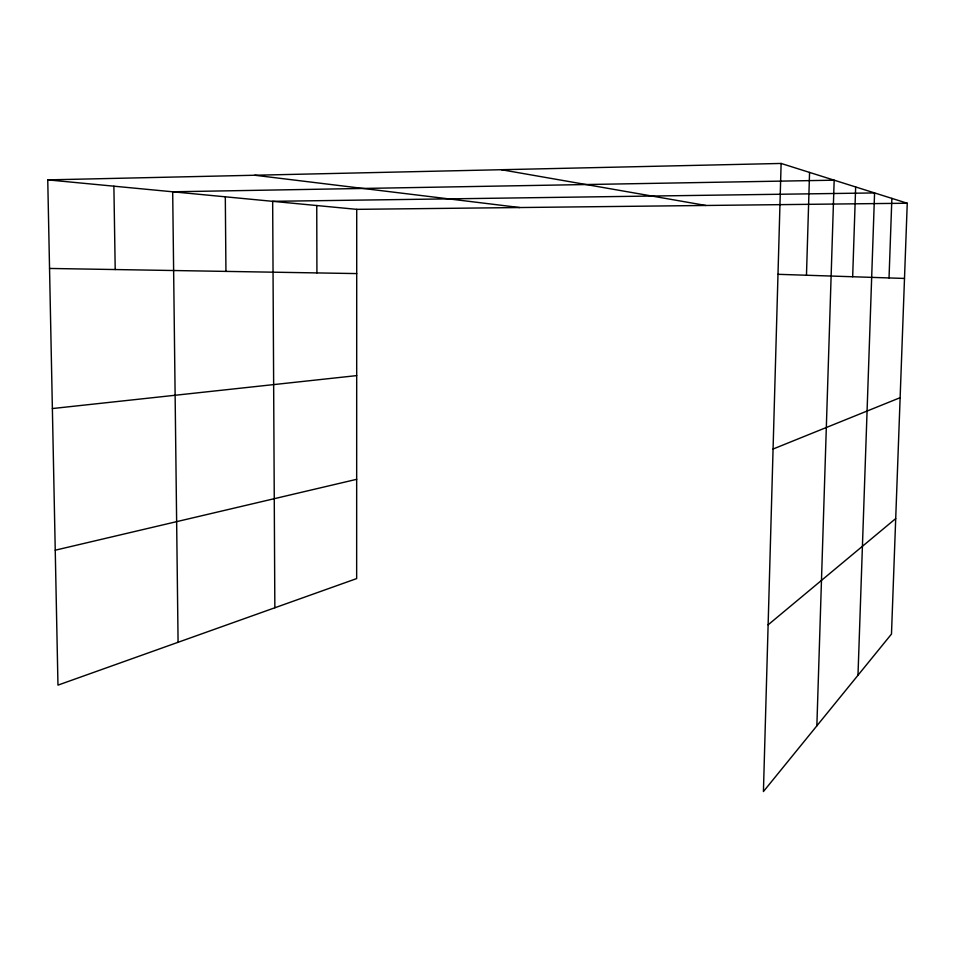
<?xml version="1.0" encoding="UTF-8"?>
<svg xmlns="http://www.w3.org/2000/svg" width="955" height="955" viewBox="0 0 955 955"><rect width="100%" height="100%" fill="white"/><g stroke="black" fill="none" stroke-linecap="round" stroke-linejoin="round"><path stroke-width="1.43" d="M47.75 179.874L356.728 209.348L356.657 578.587L57.969 685.129L47.75 179.874L781.118 163.448L907.25 203.236L891.481 634.06L763.427 791.552L781.118 163.448M806.474 275.243L809.565 172.425M816.859 725.824L834.169 180.185L172.688 191.788L178.084 642.285M852.672 276.759L855.656 186.965M857.984 675.257L874.577 192.934L272.664 201.326L274.849 607.774M889.033 277.941L891.863 198.389M768.118 624.833L895.706 518.577M773.073 449.029L900.135 397.686M55.235 550.199L356.681 479.315M52.37 408.549L356.693 375.613M356.728 209.348L907.25 203.236M49.541 268.451L356.716 273.584M778.003 274.312L904.492 278.442M254.77 175.243L519.711 207.533M501.351 169.715L705.852 205.468M113.884 186.189L115.209 269.549M225.308 196.814L225.941 271.399M316.75 205.528L316.917 272.915"/></g></svg>
